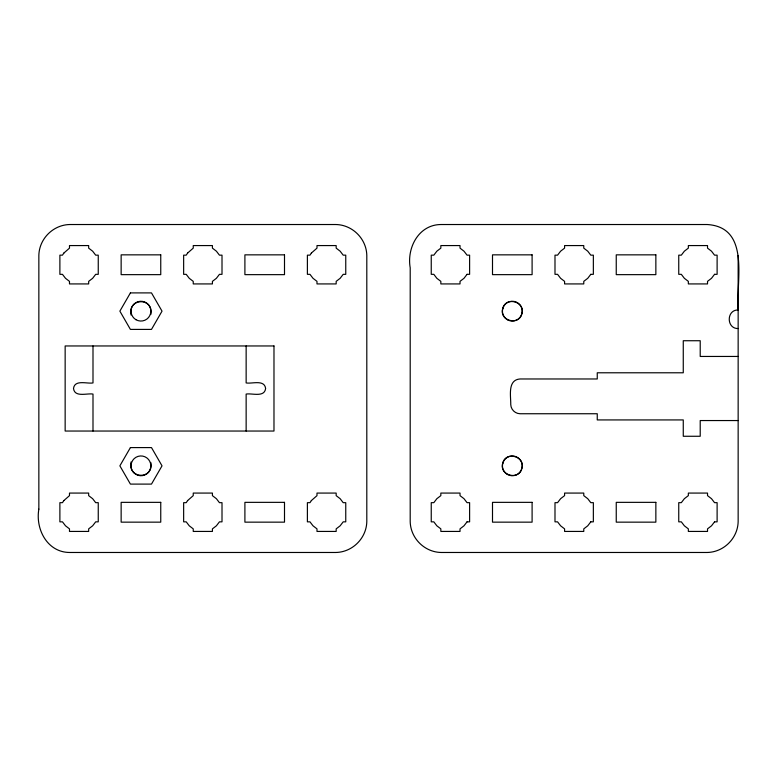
<?xml version="1.0" encoding="UTF-8"?>
<svg xmlns="http://www.w3.org/2000/svg" width="777" height="777" viewBox="0 0 777 777"><rect width="100%" height="100%" fill="white"/><g stroke="black" fill="none" stroke-linecap="round" stroke-linejoin="round"><path stroke-width="1.17" d="M738.15 255.468L738.15 521.532C737.849 538.189 723.863 552.175 707.206 552.476L441.142 552.476C424.485 552.175 410.499 538.189 410.198 521.532L410.207 267.851C406.653 247.737 418.745 224.524 441.142 224.524L707.206 224.524C751.174 227.272 735.722 281.915 738.15 309.984C726.291 309.673 726.291 328.846 738.15 328.545M738.15 356.449L700.213 356.449L700.213 340.734L683.265 340.734L683.265 372.785L597.251 372.785L597.26 378.972L520.036 378.972C507.342 379.866 510.916 396.085 510.751 404.467C510.848 409.46 515.044 413.646 520.036 413.743L597.26 413.743L597.251 419.93L683.265 419.93L683.265 436.266L700.213 436.266L700.213 420.551L738.15 420.551M246.144 345.959L246.144 382.935C252.02 384.023 264.462 379.283 265.627 388.5C264.462 397.727 252.02 392.987 246.144 394.075L246.144 431.041M150.845 314.423C153.846 296.999 127.37 297.844 131.051 315.025M150.845 462.587C153.846 480.001 127.37 479.156 131.051 461.975M92.997 345.959L92.997 382.935C87.121 384.023 74.67 379.283 73.504 388.5C74.67 397.727 87.121 392.987 92.997 394.075L92.997 431.041M38.85 509.149C35.305 529.263 47.387 552.476 69.794 552.476L335.849 552.476C352.515 552.175 366.501 538.189 366.802 521.532L366.802 255.468C366.501 238.811 352.515 224.825 335.849 224.524L69.794 224.524C53.137 224.825 39.151 238.811 38.85 255.468L38.85 509.149M502.738 308.586C498.98 320.746 519.036 326.126 521.862 313.714C525.621 301.554 505.565 296.173 502.738 308.586M502.738 463.277C498.98 475.437 519.036 480.817 521.862 468.405C525.621 456.245 505.565 450.864 502.738 463.277M130.41 292.9L119.872 311.15L130.41 329.409L151.486 329.409L162.024 311.15L151.486 292.9L130.41 292.9M130.41 447.591L119.872 465.841L130.41 484.1L151.486 484.1L162.024 465.841L151.486 447.591L130.41 447.591M63.86 253.069L62.461 255.157L59.887 255.157L59.887 274.339L62.461 274.339L65.511 278.312L69.483 281.361L69.483 283.926L88.665 283.926L88.665 281.361L92.638 278.312L95.688 274.339L98.252 274.339L98.252 255.157L95.688 255.157L92.638 251.185L88.665 248.135L88.665 245.571L69.483 245.571L69.483 248.135L63.86 253.069M187.607 253.069L186.218 255.157L183.644 255.157L183.644 274.339L186.218 274.339L189.267 278.312L193.24 281.361L193.24 283.926L212.422 283.926L212.422 281.361L216.385 278.312L219.444 274.339L222.008 274.339L222.008 255.157L219.444 255.157L216.385 251.185L212.422 248.135L212.422 245.571L193.24 245.571L193.24 248.135L187.607 253.069M63.86 500.573L62.461 502.67L59.887 502.67L59.887 521.843L62.461 521.843L65.511 525.815L69.483 528.865L69.483 531.429L88.665 531.429L88.665 528.865L92.638 525.815L95.688 521.843L98.252 521.843L98.252 502.67L95.688 502.67L92.638 498.688L88.665 495.648L88.665 493.074L69.483 493.074L69.483 495.648L63.86 500.573M311.363 253.069L309.965 255.157L307.391 255.157L307.391 274.339L309.965 274.339L313.014 278.312L316.987 281.361L316.987 283.926L336.169 283.926L336.169 281.361L340.141 278.312L343.191 274.339L345.755 274.339L345.755 255.157L343.191 255.157L340.141 251.185L336.169 248.135L336.169 245.571L316.987 245.571L316.987 248.135L311.363 253.069M187.607 500.573L186.218 502.67L183.644 502.67L183.644 521.843L186.218 521.843L189.267 525.815L193.24 528.865L193.24 531.429L212.422 531.429L212.422 528.865L216.385 525.815L219.444 521.843L222.008 521.843L222.008 502.67L219.444 502.67L216.385 498.688L212.422 495.648L212.422 493.074L193.24 493.074L193.24 495.648L187.607 500.573M311.363 500.573L309.965 502.67L307.391 502.67L307.391 521.843L309.965 521.843L313.014 525.815L316.987 528.865L316.987 531.429L336.169 531.429L336.169 528.865L340.141 525.815L343.191 521.843L345.755 521.843L345.755 502.67L343.191 502.67L340.141 498.688L336.169 495.648L336.169 493.074L316.987 493.074L316.987 495.648L311.363 500.573M467.045 274.33L463.986 278.312L460.023 281.352L460.023 283.926L440.841 283.926L440.841 281.352L436.859 278.312L433.819 274.33L431.245 274.33L431.245 255.157L433.819 255.157L436.859 251.185L440.841 248.135L440.841 245.571L460.023 245.571L460.023 248.135L463.986 251.185L467.045 255.157L469.609 255.157L469.609 274.33L467.045 274.33M590.792 274.33L587.742 278.312L583.77 281.352L583.77 283.926L564.588 283.926L564.588 281.352L560.615 278.312L557.565 274.33L554.992 274.33L554.992 255.157L557.565 255.157L560.615 251.185L564.588 248.135L564.588 245.571L583.77 245.571L583.77 248.135L587.742 251.185L590.792 255.157L593.356 255.157L593.356 274.33L590.792 274.33M467.045 521.843L463.986 525.815L460.023 528.865L460.023 531.429L440.841 531.429L440.841 528.865L436.859 525.815L433.819 521.843L431.245 521.843L431.245 502.661L433.819 502.661L436.859 498.688L440.841 495.639L440.841 493.074L460.023 493.074L460.023 495.639L463.986 498.688L467.045 502.661L469.609 502.661L469.609 521.843L467.045 521.843M714.549 274.33L711.499 278.312L707.526 281.352L707.526 283.926L688.344 283.926L688.344 281.352L684.372 278.312L681.322 274.33L678.748 274.33L678.748 255.157L681.322 255.157L684.372 251.185L688.344 248.135L688.344 245.571L707.526 245.571L707.526 248.135L711.499 251.185L714.549 255.157L717.113 255.157L717.113 274.33L714.549 274.33M590.792 521.843L587.742 525.815L583.77 528.865L583.77 531.429L564.588 531.429L564.588 528.865L560.615 525.815L557.565 521.843L554.992 521.843L554.992 502.661L557.565 502.661L560.615 498.688L564.588 495.639L564.588 493.074L583.77 493.074L583.77 495.639L587.742 498.688L590.792 502.661L593.356 502.661L593.356 521.843L590.792 521.843M714.549 521.843L711.499 525.815L707.526 528.865L707.526 531.429L688.344 531.429L688.344 528.865L684.372 525.815L681.322 521.843L678.748 521.843L678.748 502.661L681.322 502.661L684.372 498.688L688.344 495.639L688.344 493.074L707.526 493.074L707.526 495.639L711.499 498.688L714.549 502.661L717.113 502.661L717.113 521.843L714.549 521.843M160.752 254.846L121.144 254.846L121.144 274.65L160.752 274.65L160.752 254.846M284.499 254.846L244.901 254.846L244.901 274.65L284.499 274.65L284.499 254.846M532.099 254.846L492.501 254.846L492.501 274.65L532.099 274.65L532.099 254.846M655.856 254.846L616.248 254.846L616.248 274.65L655.856 274.65L655.856 254.846M273.98 345.959L65.151 345.959L65.151 431.041L273.98 431.041L273.98 345.959M160.752 502.35L121.144 502.35L121.144 522.154L160.752 522.154L160.752 502.35M284.499 502.35L244.901 502.35L244.901 522.154L284.499 522.154L284.499 502.35M532.099 502.35L492.501 502.35L492.501 522.154L532.099 522.154L532.099 502.35M655.856 502.35L616.248 502.35L616.248 522.154L655.856 522.154L655.856 502.35M507.352 474.417A9.897 9.897 0 0 0 522.202 465.85A9.897 9.897 0 0 0 507.352 457.274A9.897 9.897 0 0 0 507.352 474.417M507.352 319.726A9.897 9.897 0 0 0 522.202 311.159A9.897 9.897 0 0 0 507.352 302.583A9.897 9.897 0 0 0 507.352 319.726M135.994 474.417A9.897 9.897 0 0 0 150.845 465.841A9.897 9.897 0 0 0 135.994 457.274A9.897 9.897 0 0 0 135.994 474.417M135.994 319.726A9.897 9.897 0 0 0 150.845 311.15A9.897 9.897 0 0 0 135.994 302.583A9.897 9.897 0 0 0 135.994 319.726"/></g></svg>
